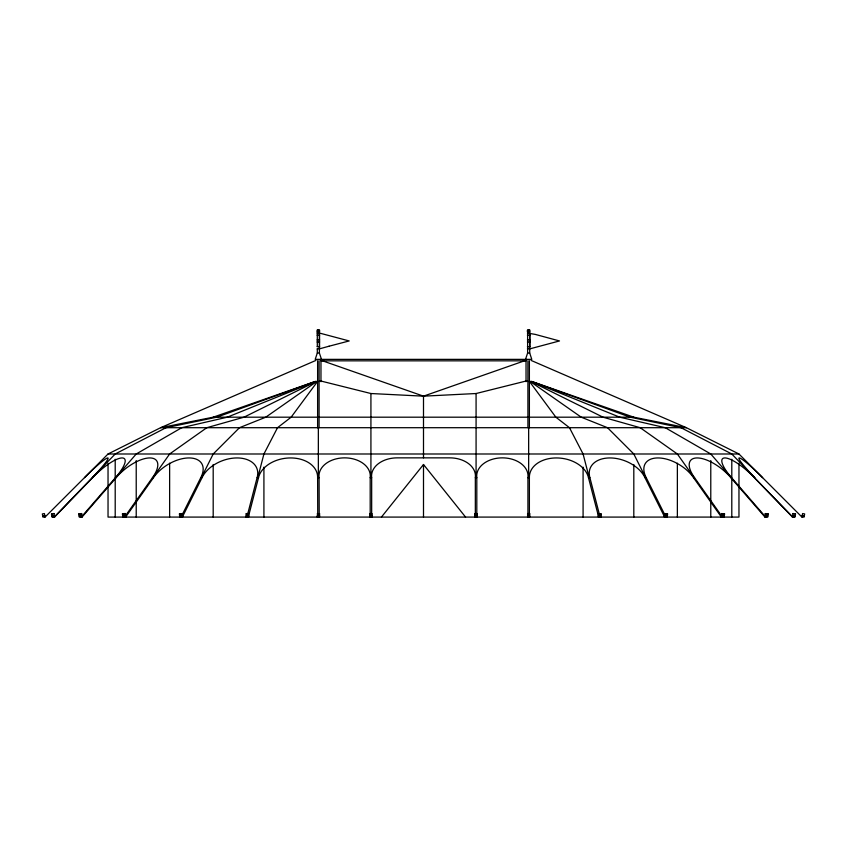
<?xml version="1.0" encoding="UTF-8"?>
<svg xmlns="http://www.w3.org/2000/svg" width="847" height="847" viewBox="0 0 847 847"><rect width="100%" height="100%" fill="white"/><g stroke="black" fill="none" stroke-linecap="round" stroke-linejoin="round"><path stroke-width="1.27" d="M317.434 517.083L317.434 513.568L319.552 513.928L317.434 513.568M319.541 517.083L319.541 513.568M598.374 517.083L598.533 513.568L601.105 513.928L600.957 517.083M598.924 517.083L598.533 513.568M664.397 517.083L664.704 513.568L667.563 513.928L667.288 517.083M665.467 517.083L665.742 513.928L664.704 513.568M721.168 517.083L721.602 513.568L724.556 513.928L724.164 517.083M722.671 517.083L723.073 513.928L724.556 513.928M765.349 513.568L764.82 517.083L767.721 517.083L768.197 513.928L765.349 513.568L768.197 513.928M766.662 517.083L767.149 513.928M792.972 513.568L792.369 517.083L794.984 517.083L795.513 513.928L792.972 513.568L793.523 513.568M794.433 517.083L795.513 513.928M801.961 517.083L802.575 513.568L804.65 513.928L804.089 517.083L801.961 517.083L738.965 453.992L686.388 427.703L531.08 360.409M247.896 513.271L257.107 477.655A29.878 19.597 -21.1 0 0 237.054 457.941A29.878 19.597 -21.1 0 0 202.041 477.655L200.781 477.655A29.878 16.834 -31.6 0 0 189.029 457.941A29.878 16.834 -31.6 0 0 153.487 477.655L125.61 517.083M257.795 477.655L263.915 453.992L277.52 427.703L291.135 417.19L317.53 381.489M248.319 517.083L258.526 477.655A29.878 21.037 -7.5 0 1 290.616 457.941A29.878 21.037 -7.5 0 1 317.614 477.655L319.086 477.655A25.654 18.147 0 0 1 344.634 457.856A25.654 18.147 0 0 1 370.192 477.655L371.664 477.655A25.654 18.147 0 0 1 397.211 457.856L449.789 457.856A25.654 18.147 0 0 1 475.336 477.655L476.808 477.655A25.654 18.147 0 0 1 502.366 457.856A25.654 18.147 0 0 1 527.914 477.655L529.386 477.655A29.878 21.037 7.5 0 1 556.384 457.941A29.878 21.037 7.5 0 1 588.474 477.655L589.893 477.655A29.878 19.597 21.1 0 1 609.946 457.941A29.878 19.597 21.1 0 1 644.959 477.655L646.219 477.655A29.878 16.834 31.6 0 1 657.971 457.941A29.878 16.834 31.6 0 1 693.513 477.655L721.39 517.083M317.307 349.102L317.307 353.051L315.19 359.361L531.81 359.361L529.693 353.051L529.693 349.102M525.5 359.361L527.617 353.051L527.617 332.013L529.693 332.013L529.693 346.476M181.057 517.083L200.781 477.655M201.364 477.655L213.19 453.992L239.479 427.703L265.767 417.19L316.767 381.489M182.327 517.083L202.041 477.655M124.573 517.083L152.46 477.655A29.878 12.917 -38.7 0 0 149.824 457.941A29.878 12.917 -38.7 0 0 116.177 477.655L82.021 517.083M152.905 477.655L169.633 453.992L206.816 427.703L243.989 417.19L316.111 381.489M381.436 517.083L423.5 464.505L465.564 517.083M81.291 517.083L115.446 477.655A29.878 8.121 -43 0 0 122.095 457.941A29.878 8.121 -43 0 0 92.63 477.655L54.547 517.083M115.721 477.655L136.219 453.992L181.745 427.703L227.282 417.19L315.613 381.489M45.039 517.083L44.425 513.568L42.35 513.928L42.911 517.083L45.039 517.083L84.478 477.655A29.878 2.774 -45 0 1 107.749 457.941A29.878 2.774 -45 0 1 92.259 477.655L54.166 517.083L53.837 515.632L54.377 515.632L51.836 516.003M92.355 477.655L115.203 453.992L165.991 427.703L216.779 417.19L315.296 381.489L318.345 381.489M84.478 477.655L108.035 453.992L160.612 427.703L315.92 360.409M246.043 517.083L246.435 513.568L248.467 513.568L248.626 517.083M245.895 513.928L248.467 513.568M245.99 516.003L248.563 515.632M179.712 517.083L179.437 513.928L182.296 513.568L182.603 517.083M179.437 513.928L182.296 513.568M182.476 515.632L179.617 516.003M528.655 381.489L531.81 381.489L633.81 417.19L686.388 427.703L160.612 427.703L213.19 417.19L315.19 381.489M319.626 380.705L370.922 393.527L423.5 396.163L526.178 360.219M320.822 360.219L423.5 396.163L476.078 393.527L527.374 380.705M122.836 517.083L122.444 513.928L123.906 513.568L125.398 513.568L125.832 517.083M122.444 513.928L125.398 513.568M125.652 515.632L122.699 516.003M527.406 348.837L529.926 348.837L559.496 340.949L535.219 334.385L527.406 333.072M78.803 513.928L81.651 513.568L82.18 517.083L79.279 517.083L78.803 513.928L81.651 513.568M81.958 515.632L79.12 516.003M51.487 513.928L54.028 513.568L54.632 517.083L52.016 517.083L51.487 513.928L52.567 517.083M42.71 516.003L44.785 515.632M317.381 329.917L319.308 329.917M527.692 329.917L529.619 329.917M316.937 330.33L319.764 330.33M527.236 330.33L530.063 330.33M316.937 331.601L319.764 331.601M527.236 331.601L530.063 331.601M317.096 333.072L319.615 333.072M317.096 335.168L319.615 335.168M527.406 335.168L529.926 335.168M317.096 339.901L319.615 339.901M527.406 339.901L529.926 339.901M317.096 342.008L319.615 342.008M527.406 342.008L529.926 342.008M317.096 346.741L319.615 346.741M527.406 346.741L529.926 346.741M317.096 348.837L319.615 348.837M317.307 353.051L319.383 353.051L321.5 359.361M527.617 353.051L529.693 353.051M320.992 360.833L526.008 360.833M213.19 417.19L633.81 417.19M108.035 453.992L738.965 453.992M115.446 477.655L116.177 477.655M152.46 477.655L153.487 477.655M257.107 477.655L258.526 477.655M693.513 477.655L694.54 477.655L722.427 517.083M694.54 477.655A29.878 12.917 38.7 0 1 697.176 457.941A29.878 12.917 38.7 0 1 730.823 477.655L731.554 477.655L765.709 517.083M731.554 477.655A29.878 8.121 43 0 1 724.905 457.941A29.878 8.121 43 0 1 754.37 477.655L792.834 517.083L793.163 515.632L792.623 515.632L795.164 516.003M762.522 477.655L762.618 477.655A29.878 2.774 45 0 0 739.251 457.941A29.878 2.774 45 0 0 754.741 477.655M53.477 513.568L54.028 513.568M369.716 513.928L371.812 513.928M474.86 513.928L476.967 513.928M527.607 513.928L529.703 513.928M599.073 513.928L601.105 513.928M665.742 513.928L667.563 513.928M474.86 515.632L476.967 515.632M369.716 516.003L371.812 516.003M474.86 516.003L476.967 516.003M527.607 516.003L529.703 516.003M601.01 516.003L598.437 515.632M667.383 516.003L664.524 515.632M724.301 516.003L721.348 515.632M767.88 516.003L765.042 515.632M802.215 515.632L804.29 516.003M721.602 513.568L723.073 513.928M531.704 381.489L630.221 417.19L681.009 427.703L731.797 453.992L754.645 477.655M531.387 381.489L619.718 417.19L665.255 427.703L710.781 453.992L731.279 477.655M530.889 381.489L603.011 417.19L640.184 427.703L677.367 453.992L694.095 477.655M530.233 381.489L581.233 417.19L607.521 427.703L633.81 453.992L645.636 477.655M754.37 477.655L792.453 517.083M730.823 477.655L764.979 517.083M529.47 381.489L555.865 417.19L569.48 427.703L583.085 453.992L589.205 477.655M646.219 477.655L665.943 517.083M644.959 477.655L664.673 517.083M589.893 477.655L599.104 513.271M588.474 477.655L598.681 517.083M79.851 513.928L80.338 517.083M123.927 513.928L124.329 517.083M181.258 513.928L181.533 517.083M247.927 513.928L248.076 517.083L248.002 516.003M319.075 477.655L319.213 517.083M317.614 477.655L317.752 517.083M738.965 463.193L738.965 517.083L108.035 517.083L108.035 463.193M731.797 459.254L731.797 517.083M710.781 460.567L710.781 517.083M677.367 463.193L677.367 517.083M633.81 464.505L633.81 517.083M583.085 467.142L583.085 517.083M529.851 333.072L529.851 348.837M529.703 517.083L529.703 513.568L527.607 513.568L527.607 517.083M529.386 360.674L529.386 427.703M529.386 477.655L529.386 517.083M528.655 427.703L528.655 477.655M527.914 360.674L527.914 427.703M527.925 477.655L527.925 517.083M526.029 359.361L526.029 381.701M477.285 516.003L477.285 517.083M476.967 517.083L476.967 513.568L474.86 513.568L474.86 517.083M476.808 477.655L476.808 517.083M476.078 393.527L476.078 477.655M475.336 477.655L475.336 517.083M475.188 516.003L475.188 517.083M423.5 396.163L423.5 457.856M423.5 464.505L423.5 517.083M372.14 516.003L372.14 517.083M371.812 517.083L371.812 513.568L369.716 513.568L369.716 517.083M371.664 477.655L371.664 517.083M370.922 393.527L370.922 477.655M370.192 477.655L370.192 513.144M370.033 516.003L370.033 517.083M320.971 359.361L320.971 381.701M319.383 353.051L319.383 332.013L317.307 332.013L317.307 346.476M319.393 516.003L319.393 517.083M319.086 360.674L319.086 427.703M318.345 427.703L318.345 477.655M317.614 360.674L317.614 427.703M317.297 516.003L317.297 517.083M263.915 467.142L263.915 517.083M213.19 464.505L213.19 517.083M169.633 463.193L169.633 517.083M136.219 460.567L136.219 517.083M115.203 459.254L115.203 517.083M329.06 346.211L319.541 348.837L319.541 333.072L349.186 340.949L329.06 346.211M319.541 515.632L317.445 516.003L319.541 515.632"/></g></svg>
